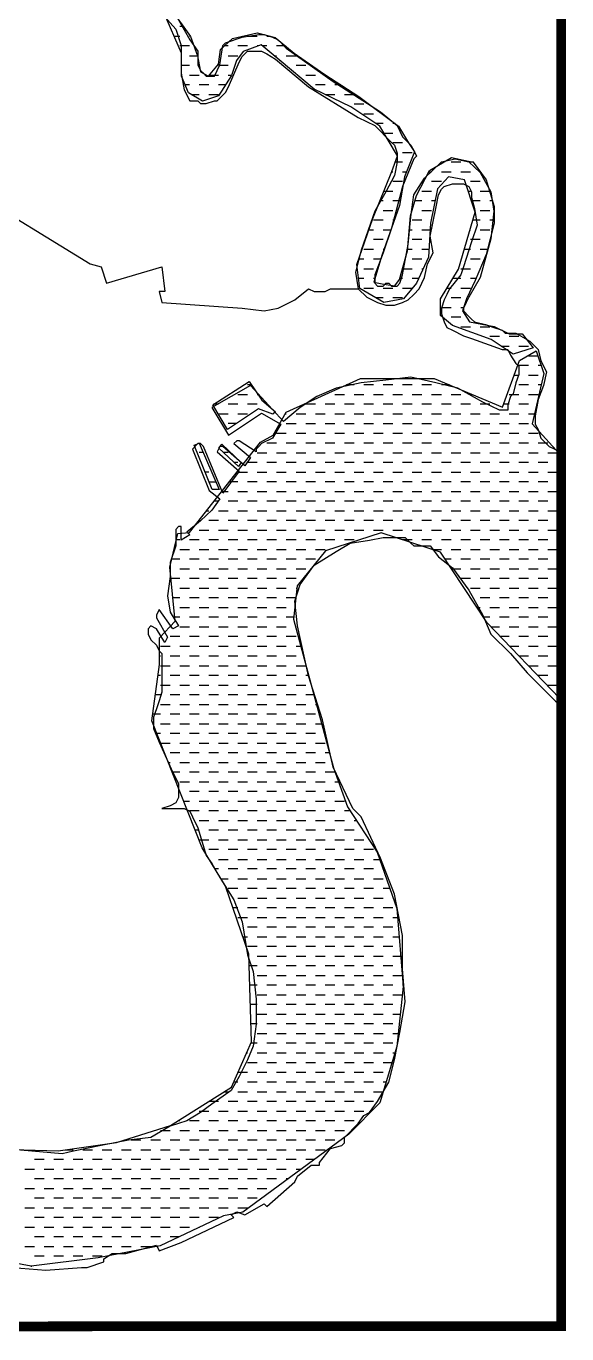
# Model space of a CAD drawing. Extents: x 10 to 391, y 12 to 253.
# Drawn here: x 335.1 to 391, y 12 to 147 of the extents above; entities that cross this region are included whole.
import ezdxf

# ---------------------------------------------------------------- set-up
doc = ezdxf.new("R2010")
doc.units = 0
doc.header["$LTSCALE"] = 0.5
for name, color, linetype in [('LAYER01', 7, 'CONTINUOUS'), ('LAYER07', 7, 'CONTINUOUS'), ('LAYER08', 7, 'CONTINUOUS'), ('LAYER09', 7, 'CONTINUOUS')]:
    doc.layers.add(name, color=color, linetype=linetype)

# ---------------------------------------------------------------- blocks, each defined once
blk = doc.blocks.new('BASEPARS-G1')
at = {"layer": 'LAYER09', "color": 7, "linetype": 'CONTINUOUS'}
for p, q in [((387, 112.993692), (387.966826, 112.993692)), ((385.50261, 110.99463), (386, 110.99463)), ((387, 111.997796), (386, 111.997796)), ((387, 110.99463), (388, 110.99463)), ((388.301203, 111.997796), (388, 111.997796)), ((369, 109.998733), (368.202215, 109.998733)), ((371, 109.998733), (370, 109.998733)), ((373, 109.998733), (372, 109.998733)), ((375, 109.998733), (374, 109.998733)), ((377, 109.998733), (376, 109.998733)), ((378.8296, 109.998733), (378, 109.998733)), ((387, 109.998733), (386, 109.998733)), ((388.32301, 109.998733), (388, 109.998733)), ((365.999685, 108.995567), (366, 108.995567)), ((367, 108.995567), (368, 108.995567)), ((369, 108.995567), (370, 108.995567)), ((371, 108.995567), (372, 108.995567)), ((373, 108.995567), (374, 108.995567)), ((375, 108.995567), (376, 108.995567)), ((377, 108.995567), (378, 108.995567)), ((379, 108.995567), (380, 108.995567)), ((381, 108.995567), (381.221125, 108.995567)), ((385, 108.995567), (386, 108.995567)), ((387, 108.995567), (388, 108.995567)), ((361.892659, 106.996505), (362, 106.996505)), ((363, 106.996505), (364, 106.996505)), ((365, 107.999671), (364, 107.999671)), ((365, 106.996505), (366, 106.996505)), ((367, 107.999671), (366, 107.999671)), ((367, 106.996505), (368, 106.996505)), ((369, 107.999671), (368, 107.999671)), ((369, 106.996505), (370, 106.996505)), ((371, 107.999671), (370, 107.999671)), ((371, 106.996505), (372, 106.996505)), ((373, 107.999671), (372, 107.999671)), ((373, 106.996505), (374, 106.996505)), ((375, 107.999671), (374, 107.999671)), ((375, 106.996505), (376, 106.996505)), ((377, 107.999671), (376, 107.999671)), ((377, 106.996505), (378, 106.996505)), ((379, 107.999671), (378, 107.999671)), ((379, 106.996505), (380, 106.996505)), ((381, 107.999671), (380, 107.999671)), ((381, 106.996505), (382, 106.996505)), ((383, 107.999671), (382, 107.999671)), ((383, 106.996505), (384, 106.996505)), ((385, 107.999671), (384.434056, 107.999671)), ((385, 106.996505), (386, 106.996505)), ((387, 107.999671), (386, 107.999671)), ((387, 106.996505), (387.625179, 106.996505)), ((363, 105.993339), (362, 105.993339)), ((365, 105.993339), (364, 105.993339)), ((367, 105.993339), (366, 105.993339)), ((369, 105.993339), (368, 105.993339)), ((371, 105.993339), (370, 105.993339)), ((373, 105.993339), (372, 105.993339)), ((375, 105.993339), (374, 105.993339)), ((377, 105.993339), (376, 105.993339)), ((379, 105.993339), (378, 105.993339)), ((381, 105.993339), (380, 105.993339)), ((383, 105.993339), (382, 105.993339)), ((385, 105.993339), (384, 105.993339)), ((387, 105.993339), (386, 105.993339)), ((361, 104.997442), (362, 104.997442)), ((363, 104.997442), (364, 104.997442)), ((365, 104.997442), (366, 104.997442)), ((367, 104.997442), (368, 104.997442)), ((369, 104.997442), (370, 104.997442)), ((371, 104.997442), (372, 104.997442)), ((373, 104.997442), (374, 104.997442)), ((375, 104.997442), (376, 104.997442)), ((377, 104.997442), (378, 104.997442)), ((379, 104.997442), (380, 104.997442)), ((381, 104.997442), (382, 104.997442)), ((383, 104.997442), (384, 104.997442)), ((385, 104.997442), (386, 104.997442)), ((387, 104.997442), (388, 104.997442)), ((359, 102.99838), (360, 102.99838)), ((361, 103.994276), (360, 103.994276)), ((361, 102.99838), (362, 102.99838)), ((363, 103.994276), (362, 103.994276)), ((363, 102.99838), (364, 102.99838)), ((365, 103.994276), (364, 103.994276)), ((365, 102.99838), (366, 102.99838)), ((367, 103.994276), (366, 103.994276)), ((367, 102.99838), (368, 102.99838)), ((369, 103.994276), (368, 103.994276)), ((369, 102.99838), (370, 102.99838)), ((371, 103.994276), (370, 103.994276)), ((371, 102.99838), (372, 102.99838)), ((373, 103.994276), (372, 103.994276)), ((373, 102.99838), (374, 102.99838)), ((375, 103.994276), (374, 103.994276)), ((375, 102.99838), (376, 102.99838)), ((377, 103.994276), (376, 103.994276)), ((377, 102.99838), (378, 102.99838)), ((379, 103.994276), (378, 103.994276)), ((379, 102.99838), (380, 102.99838)), ((381, 103.994276), (380, 103.994276)), ((381, 102.99838), (382, 102.99838)), ((383, 103.994276), (382, 103.994276)), ((383, 102.99838), (384, 102.99838)), ((385, 103.994276), (384, 103.994276)), ((385, 102.99838), (386, 102.99838)), ((387, 103.994276), (386, 103.994276)), ((387, 102.99838), (388, 102.99838)), ((389, 103.994276), (388, 103.994276)), ((389, 102.99838), (390, 102.99838)), ((359, 101.995214), (358, 101.995214)), ((361, 101.995214), (360, 101.995214)), ((363, 101.995214), (362, 101.995214)), ((365, 101.995214), (364, 101.995214)), ((367, 101.995214), (366, 101.995214)), ((369, 101.995214), (368, 101.995214)), ((371, 101.995214), (370, 101.995214)), ((373, 101.995214), (372, 101.995214)), ((375, 101.995214), (374, 101.995214)), ((377, 101.995214), (376, 101.995214)), ((379, 101.995214), (378, 101.995214)), ((381, 101.995214), (380, 101.995214)), ((383, 101.995214), (382, 101.995214)), ((385, 101.995214), (384, 101.995214)), ((387, 101.995214), (386, 101.995214)), ((389, 101.995214), (388, 101.995214)), ((390.191162, 101.995214), (390, 101.995214)), ((357, 99.996151), (356.113745, 99.996151)), ((357, 100.999317), (358, 100.999317)), ((359, 99.996151), (358, 99.996151)), ((359, 100.999317), (360, 100.999317)), ((361, 99.996151), (360, 99.996151)), ((361, 100.999317), (362, 100.999317)), ((363, 99.996151), (362, 99.996151)), ((363, 100.999317), (364, 100.999317)), ((365, 99.996151), (364, 99.996151)), ((365, 100.999317), (366, 100.999317)), ((367, 99.996151), (366, 99.996151)), ((367, 100.999317), (368, 100.999317)), ((369, 99.996151), (368, 99.996151)), ((369, 100.999317), (370, 100.999317)), ((371, 99.996151), (370, 99.996151)), ((371, 100.999317), (372, 100.999317)), ((373, 99.996151), (372, 99.996151)), ((373, 100.999317), (374, 100.999317)), ((375, 99.996151), (374, 99.996151)), ((375, 100.999317), (376, 100.999317)), ((377, 99.996151), (376, 99.996151)), ((377, 100.999317), (378, 100.999317)), ((379, 99.996151), (378, 99.996151)), ((379, 100.999317), (380, 100.999317)), ((381, 99.996151), (380, 99.996151)), ((381, 100.999317), (382, 100.999317)), ((383, 99.996151), (382, 99.996151)), ((383, 100.999317), (384, 100.999317)), ((385, 99.996151), (384, 99.996151)), ((385, 100.999317), (386, 100.999317)), ((387, 99.996151), (386, 99.996151)), ((387, 100.999317), (388, 100.999317)), ((389, 99.996151), (388, 99.996151)), ((389, 100.999317), (390, 100.999317)), ((390.191162, 99.996151), (390, 99.996151)), ((355.328685, 99.000255), (356, 99.000255)), ((357, 99.000255), (358, 99.000255)), ((359, 99.000255), (360, 99.000255)), ((361, 99.000255), (362, 99.000255)), ((363, 99.000255), (364, 99.000255)), ((365, 99.000255), (366, 99.000255)), ((367, 99.000255), (368, 99.000255)), ((369, 99.000255), (370, 99.000255)), ((371, 99.000255), (372, 99.000255)), ((373, 99.000255), (374, 99.000255)), ((375, 99.000255), (376, 99.000255)), ((377, 99.000255), (378, 99.000255)), ((379, 99.000255), (380, 99.000255)), ((381, 99.000255), (382, 99.000255)), ((383, 99.000255), (384, 99.000255)), ((385, 99.000255), (386, 99.000255)), ((387, 99.000255), (388, 99.000255)), ((389, 99.000255), (390, 99.000255)), ((355, 97.997089), (354.536356, 97.997089)), ((357, 97.997089), (356, 97.997089)), ((359, 97.997089), (358, 97.997089)), ((361, 97.997089), (360, 97.997089)), ((363, 97.997089), (362, 97.997089)), ((365, 97.997089), (364, 97.997089)), ((367, 97.997089), (366, 97.997089)), ((369, 97.997089), (368, 97.997089)), ((371, 97.997089), (370, 97.997089)), ((373, 97.997089), (372, 97.997089)), ((375, 97.997089), (374, 97.997089)), ((377, 97.997089), (376, 97.997089)), ((379, 97.997089), (378, 97.997089)), ((381, 97.997089), (380, 97.997089)), ((383, 97.997089), (382, 97.997089)), ((385, 97.997089), (384, 97.997089)), ((387, 97.997089), (386, 97.997089)), ((389, 97.997089), (388, 97.997089)), ((390.191162, 97.997089), (390, 97.997089)), ((353, 95.998026), (352.958968, 95.998026)), ((353.744027, 96.993923), (354, 96.993923)), ((355, 95.998026), (354, 95.998026)), ((355, 96.993923), (356, 96.993923)), ((357, 95.998026), (356, 95.998026)), ((357, 96.993923), (358, 96.993923)), ((359, 95.998026), (358, 95.998026)), ((359, 96.993923), (360, 96.993923)), ((361, 95.998026), (360, 95.998026)), ((361, 96.993923), (362, 96.993923)), ((363, 95.998026), (362, 95.998026)), ((363, 96.993923), (364, 96.993923)), ((365, 95.998026), (364, 95.998026)), ((365, 96.993923), (366, 96.993923)), ((367, 95.998026), (366, 95.998026)), ((367, 96.993923), (368, 96.993923)), ((369, 95.998026), (368, 95.998026)), ((369, 96.993923), (370, 96.993923)), ((371, 95.998026), (370, 95.998026)), ((371, 96.993923), (372, 96.993923)), ((373, 95.998026), (372, 95.998026)), ((373, 96.993923), (374, 96.993923)), ((375, 95.998026), (374, 95.998026)), ((375, 96.993923), (376, 96.993923)), ((377, 95.998026), (376, 95.998026)), ((377, 96.993923), (378, 96.993923)), ((379, 95.998026), (378, 95.998026)), ((379, 96.993923), (380, 96.993923)), ((381, 95.998026), (380, 95.998026)), ((381, 96.993923), (382, 96.993923)), ((383, 95.998026), (382, 95.998026)), ((383, 96.993923), (384, 96.993923)), ((385, 95.998026), (384, 95.998026)), ((385, 96.993923), (386, 96.993923)), ((387, 95.998026), (386, 95.998026)), ((387, 96.993923), (388, 96.993923)), ((389, 95.998026), (388, 95.998026)), ((389, 96.993923), (390, 96.993923)), ((390.191162, 95.998026), (390, 95.998026)), ((353, 94.99486), (354, 94.99486)), ((355, 94.99486), (356, 94.99486)), ((357, 94.99486), (358, 94.99486)), ((359, 94.99486), (360, 94.99486)), ((361, 94.99486), (362, 94.99486)), ((363, 94.99486), (364, 94.99486)), ((365, 94.99486), (366, 94.99486)), ((367, 94.99486), (368, 94.99486)), ((369, 94.99486), (370, 94.99486)), ((371, 94.99486), (372, 94.99486)), ((373, 94.99486), (374, 94.99486)), ((375, 94.99486), (376, 94.99486)), ((377, 94.99486), (378, 94.99486)), ((379, 94.99486), (380, 94.99486)), ((381, 94.99486), (382, 94.99486)), ((383, 94.99486), (384, 94.99486)), ((385, 94.99486), (386, 94.99486)), ((387, 94.99486), (388, 94.99486)), ((389, 94.99486), (390, 94.99486)), ((351, 93.998964), (350.640133, 93.998964)), ((353, 93.998964), (352, 93.998964)), ((355, 93.998964), (354, 93.998964)), ((357, 93.998964), (356, 93.998964)), ((359, 93.998964), (358, 93.998964)), ((361, 93.998964), (360, 93.998964)), ((363, 93.998964), (362, 93.998964)), ((365, 93.998964), (364, 93.998964)), ((367, 93.998964), (366, 93.998964)), ((369, 93.998964), (368, 93.998964)), ((375, 93.998964), (374, 93.998964)), ((377, 93.998964), (376, 93.998964)), ((379, 93.998964), (378, 93.998964)), ((381, 93.998964), (380, 93.998964)), ((383, 93.998964), (382, 93.998964)), ((385, 93.998964), (384, 93.998964)), ((387, 93.998964), (386, 93.998964)), ((389, 93.998964), (388, 93.998964)), ((390.191162, 93.998964), (390, 93.998964)), ((351, 91.999901), (350.182181, 91.999901)), ((351, 92.995798), (352, 92.995798)), ((353, 91.999901), (352, 91.999901)), ((353, 92.995798), (354, 92.995798)), ((355, 91.999901), (354, 91.999901)), ((355, 92.995798), (356, 92.995798)), ((357, 91.999901), (356, 91.999901)), ((357, 92.995798), (358, 92.995798)), ((359, 91.999901), (358, 91.999901)), ((359, 92.995798), (360, 92.995798)), ((361, 91.999901), (360, 91.999901)), ((361, 92.995798), (362, 92.995798)), ((363, 91.999901), (362, 91.999901)), ((363, 92.995798), (364, 92.995798)), ((365, 91.999901), (364, 91.999901)), ((365, 92.995798), (366, 92.995798)), ((377.092292, 92.995798), (378, 92.995798)), ((379, 91.999901), (378.400725, 91.999901)), ((379, 92.995798), (380, 92.995798)), ((381, 91.999901), (380, 91.999901)), ((381, 92.995798), (382, 92.995798)), ((383, 91.999901), (382, 91.999901)), ((383, 92.995798), (384, 92.995798)), ((385, 91.999901), (384, 91.999901)), ((385, 92.995798), (386, 92.995798)), ((387, 91.999901), (386, 91.999901)), ((387, 92.995798), (388, 92.995798)), ((389, 91.999901), (388, 91.999901)), ((389, 92.995798), (390, 92.995798)), ((390.191162, 91.999901), (390, 91.999901)), ((351, 90.996735), (352, 90.996735)), ((353, 90.996735), (354, 90.996735)), ((355, 90.996735), (356, 90.996735)), ((357, 90.996735), (358, 90.996735)), ((359, 90.996735), (360, 90.996735)), ((361, 90.996735), (362, 90.996735)), ((363, 90.996735), (364, 90.996735)), ((379.062211, 90.996735), (380, 90.996735)), ((381, 90.996735), (382, 90.996735)), ((383, 90.996735), (384, 90.996735)), ((385, 90.996735), (386, 90.996735)), ((387, 90.996735), (388, 90.996735)), ((389, 90.996735), (390, 90.996735)), ((351, 89.99357), (350.102222, 89.99357)), ((353, 89.99357), (352, 89.99357)), ((355, 89.99357), (354, 89.99357)), ((357, 89.99357), (356, 89.99357)), ((359, 89.99357), (358, 89.99357)), ((361, 89.99357), (360, 89.99357)), ((363, 89.99357), (362, 89.99357)), ((381, 89.99357), (380, 89.99357)), ((383, 89.99357), (382, 89.99357)), ((385, 89.99357), (384, 89.99357)), ((387, 89.99357), (386, 89.99357)), ((389, 89.99357), (388, 89.99357)), ((390.191162, 89.99357), (390, 89.99357)), ((351, 87.994507), (350.291218, 87.994507)), ((351, 88.997673), (352, 88.997673)), ((353, 87.994507), (352, 87.994507)), ((353, 88.997673), (354, 88.997673)), ((355, 87.994507), (354, 87.994507)), ((355, 88.997673), (356, 88.997673)), ((357, 87.994507), (356, 87.994507)), ((357, 88.997673), (358, 88.997673)), ((359, 87.994507), (358, 87.994507)), ((359, 88.997673), (360, 88.997673)), ((361, 87.994507), (360, 87.994507)), ((361, 88.997673), (362, 88.997673)), ((362.975751, 87.994507), (362, 87.994507)), ((363, 88.997673), (363.092056, 88.997673)), ((381, 88.997673), (382, 88.997673)), ((383, 87.994507), (382, 87.994507)), ((383, 88.997673), (384, 88.997673)), ((385, 87.994507), (384, 87.994507)), ((385, 88.997673), (386, 88.997673)), ((387, 87.994507), (386, 87.994507)), ((387, 88.997673), (388, 88.997673)), ((389, 87.994507), (388, 87.994507)), ((389, 88.997673), (390, 88.997673)), ((390.191162, 87.994507), (390, 87.994507)), ((351, 86.99861), (352, 86.99861)), ((353, 86.99861), (354, 86.99861)), ((355, 86.99861), (356, 86.99861)), ((357, 86.99861), (358, 86.99861)), ((359, 86.99861), (360, 86.99861)), ((361, 86.99861), (362, 86.99861)), ((381.686346, 86.99861), (382, 86.99861)), ((383, 86.99861), (384, 86.99861)), ((385, 86.99861), (386, 86.99861)), ((387, 86.99861), (388, 86.99861)), ((389, 86.99861), (390, 86.99861)), ((351, 85.995445), (350.480213, 85.995445)), ((353, 85.995445), (352, 85.995445)), ((355, 85.995445), (354, 85.995445)), ((357, 85.995445), (356, 85.995445)), ((359, 85.995445), (358, 85.995445)), ((361, 85.995445), (360, 85.995445)), ((362.75041, 85.995445), (362, 85.995445)), ((383, 85.995445), (382.347832, 85.995445)), ((385, 85.995445), (384, 85.995445)), ((387, 85.995445), (386, 85.995445)), ((389, 85.995445), (388, 85.995445)), ((390.191162, 85.995445), (390, 85.995445)), ((349.95684, 84.999548), (350, 84.999548)), ((351, 83.996382), (350, 83.996382)), ((351, 84.999548), (352, 84.999548)), ((353, 83.996382), (352, 83.996382)), ((353, 84.999548), (354, 84.999548)), ((355, 83.996382), (354, 83.996382)), ((355, 84.999548), (356, 84.999548)), ((357, 83.996382), (356, 83.996382)), ((357, 84.999548), (358, 84.999548)), ((359, 83.996382), (358, 83.996382)), ((359, 84.999548), (360, 84.999548)), ((361, 83.996382), (360, 83.996382)), ((361, 84.999548), (362, 84.999548)), ((363, 83.996382), (362, 83.996382)), ((383.125623, 84.999548), (384, 84.999548)), ((385, 83.996382), (384.08514, 83.996382)), ((385, 84.999548), (386, 84.999548)), ((387, 83.996382), (386, 83.996382)), ((387, 84.999548), (388, 84.999548)), ((389, 83.996382), (388, 83.996382)), ((389, 84.999548), (390, 84.999548)), ((390.191162, 83.996382), (390, 83.996382)), ((349, 83.000486), (350, 83.000486)), ((351, 83.000486), (352, 83.000486)), ((353, 83.000486), (354, 83.000486)), ((355, 83.000486), (356, 83.000486)), ((357, 83.000486), (358, 83.000486)), ((359, 83.000486), (360, 83.000486)), ((361, 83.000486), (362, 83.000486)), ((363, 83.000486), (363.477317, 83.000486)), ((385.044658, 83.000486), (386, 83.000486)), ((387, 83.000486), (388, 83.000486)), ((389, 83.000486), (390, 83.000486)), ((349, 81.99732), (348.924632, 81.99732)), ((351, 81.99732), (350, 81.99732)), ((353, 81.99732), (352, 81.99732)), ((355, 81.99732), (354, 81.99732)), ((357, 81.99732), (356, 81.99732)), ((359, 81.99732), (358, 81.99732)), ((361, 81.99732), (360, 81.99732)), ((363, 81.99732), (362, 81.99732)), ((387, 81.99732), (386.004176, 81.99732)), ((389, 81.99732), (388, 81.99732)), ((390.191162, 81.99732), (390, 81.99732)), ((349, 79.998257), (348.764712, 79.998257)), ((349, 80.994154), (350, 80.994154)), ((351, 79.998257), (350, 79.998257)), ((351, 80.994154), (352, 80.994154)), ((353, 79.998257), (352, 79.998257)), ((353, 80.994154), (354, 80.994154)), ((355, 79.998257), (354, 79.998257)), ((355, 80.994154), (356, 80.994154)), ((357, 79.998257), (356, 79.998257)), ((357, 80.994154), (358, 80.994154)), ((359, 79.998257), (358, 79.998257)), ((359, 80.994154), (360, 80.994154)), ((361, 79.998257), (360, 79.998257)), ((361, 80.994154), (362, 80.994154)), ((363, 79.998257), (362, 79.998257)), ((363, 80.994154), (364, 80.994154)), ((364.284184, 79.998257), (364, 79.998257)), ((387, 80.994154), (388, 80.994154)), ((389, 79.998257), (388, 79.998257)), ((389, 80.994154), (390, 80.994154)), ((390.191162, 79.998257), (390, 79.998257)), ((349, 78.995091), (350, 78.995091)), ((351, 78.995091), (352, 78.995091)), ((353, 78.995091), (354, 78.995091)), ((355, 78.995091), (356, 78.995091)), ((357, 78.995091), (358, 78.995091)), ((359, 78.995091), (360, 78.995091)), ((361, 78.995091), (362, 78.995091)), ((363, 78.995091), (364, 78.995091)), ((389, 78.995091), (390, 78.995091)), ((349, 77.999195), (348.488487, 77.999195)), ((349, 76.996029), (350, 76.996029)), ((351, 77.999195), (350, 77.999195)), ((351, 76.996029), (352, 76.996029)), ((353, 77.999195), (352, 77.999195)), ((353, 76.996029), (354, 76.996029)), ((355, 77.999195), (354, 77.999195)), ((355, 76.996029), (356, 76.996029)), ((357, 77.999195), (356, 77.999195)), ((357, 76.996029), (358, 76.996029)), ((359, 77.999195), (358, 77.999195)), ((359, 76.996029), (360, 76.996029)), ((361, 77.999195), (360, 77.999195)), ((361, 76.996029), (362, 76.996029)), ((363, 77.999195), (362, 77.999195)), ((363, 76.996029), (364, 76.996029)), ((364.822096, 77.999195), (364, 77.999195)), ((365, 76.996029), (365.091051, 76.996029)), ((390.191162, 77.999195), (390, 77.999195)), ((349, 76.000132), (348.219532, 76.000132)), ((351, 76.000132), (350, 76.000132)), ((353, 76.000132), (352, 76.000132)), ((355, 76.000132), (354, 76.000132)), ((357, 76.000132), (356, 76.000132)), ((359, 76.000132), (358, 76.000132)), ((361, 76.000132), (360, 76.000132)), ((363, 76.000132), (362, 76.000132)), ((365, 76.000132), (364, 76.000132)), ((349, 74.996966), (350, 74.996966)), ((351, 74.996966), (352, 74.996966)), ((353, 74.996966), (354, 74.996966)), ((355, 74.996966), (356, 74.996966)), ((357, 74.996966), (358, 74.996966)), ((359, 74.996966), (360, 74.996966)), ((361, 74.996966), (362, 74.996966)), ((363, 74.996966), (364, 74.996966)), ((365, 74.996966), (365.628963, 74.996966)), ((349, 73.9938), (348.641138, 73.9938)), ((349.040937, 72.997904), (350, 72.997904)), ((351, 73.9938), (350, 73.9938)), ((351, 72.997904), (352, 72.997904)), ((353, 73.9938), (352, 73.9938)), ((353, 72.997904), (354, 72.997904)), ((355, 73.9938), (354, 73.9938)), ((355, 72.997904), (356, 72.997904)), ((357, 73.9938), (356, 73.9938)), ((357, 72.997904), (358, 72.997904)), ((359, 73.9938), (358, 73.9938)), ((359, 72.997904), (360, 72.997904)), ((361, 73.9938), (360, 73.9938)), ((361, 72.997904), (362, 72.997904)), ((363, 73.9938), (362, 73.9938)), ((363, 72.997904), (364, 72.997904)), ((365, 73.9938), (364, 73.9938)), ((365, 72.997904), (366, 72.997904)), ((351, 71.994738), (350, 71.994738)), ((353, 71.994738), (352, 71.994738)), ((355, 71.994738), (354, 71.994738)), ((357, 71.994738), (356, 71.994738)), ((359, 71.994738), (358, 71.994738)), ((361, 71.994738), (360, 71.994738)), ((363, 71.994738), (362, 71.994738)), ((365, 71.994738), (364, 71.994738)), ((366.43583, 71.994738), (366, 71.994738)), ((349.833266, 70.998841), (350, 70.998841)), ((351, 70.998841), (352, 70.998841)), ((353, 70.998841), (354, 70.998841)), ((355, 70.998841), (356, 70.998841)), ((357, 70.998841), (358, 70.998841)), ((359, 70.998841), (360, 70.998841)), ((361, 70.998841), (362, 70.998841)), ((363, 70.998841), (364, 70.998841)), ((365, 70.998841), (366, 70.998841)), ((351, 69.995675), (350.225796, 69.995675)), ((351, 68.999779), (352, 68.999779)), ((353, 69.995675), (352, 69.995675)), ((353, 68.999779), (354, 68.999779)), ((355, 69.995675), (354, 69.995675)), ((355, 68.999779), (356, 68.999779)), ((357, 69.995675), (356, 69.995675)), ((357, 68.999779), (358, 68.999779)), ((359, 69.995675), (358, 69.995675)), ((359, 68.999779), (360, 68.999779)), ((361, 69.995675), (360, 69.995675)), ((361, 68.999779), (362, 68.999779)), ((363, 69.995675), (362, 69.995675)), ((363, 68.999779), (364, 68.999779)), ((365, 69.995675), (364, 69.995675)), ((365, 68.999779), (366, 68.999779)), ((367, 69.995675), (366, 69.995675)), ((367, 68.999779), (367.388078, 68.999779)), ((353, 67.996613), (352, 67.996613)), ((355, 67.996613), (354, 67.996613)), ((357, 67.996613), (356, 67.996613)), ((359, 67.996613), (358, 67.996613)), ((361, 67.996613), (360, 67.996613)), ((363, 67.996613), (362, 67.996613)), ((365, 67.996613), (364, 67.996613)), ((367, 67.996613), (366, 67.996613)), ((351.417924, 66.993447), (352, 66.993447)), ((353, 66.993447), (354, 66.993447)), ((355, 66.993447), (356, 66.993447)), ((357, 66.993447), (358, 66.993447)), ((359, 66.993447), (360, 66.993447)), ((361, 66.993447), (362, 66.993447)), ((363, 66.993447), (364, 66.993447)), ((365, 66.993447), (366, 66.993447)), ((367, 66.993447), (368, 66.993447)), ((353, 65.99755), (352, 65.99755)), ((353, 64.994384), (354, 64.994384)), ((355, 65.99755), (354, 65.99755)), ((355, 64.994384), (356, 64.994384)), ((357, 65.99755), (356, 65.99755)), ((357, 64.994384), (358, 64.994384)), ((359, 65.99755), (358, 65.99755)), ((359, 64.994384), (360, 64.994384)), ((361, 65.99755), (360, 65.99755)), ((361, 64.994384), (362, 64.994384)), ((363, 65.99755), (362, 65.99755)), ((363, 64.994384), (364, 64.994384)), ((365, 65.99755), (364, 65.99755)), ((365, 64.994384), (366, 64.994384)), ((367, 65.99755), (366, 65.99755)), ((367, 64.994384), (368, 64.994384)), ((368.609283, 65.99755), (368, 65.99755)), ((369, 64.994384), (369.263499, 64.994384)), ((353, 63.998488), (352.602783, 63.998488)), ((355, 63.998488), (354, 63.998488)), ((357, 63.998488), (356, 63.998488)), ((359, 63.998488), (358, 63.998488)), ((361, 63.998488), (360, 63.998488)), ((363, 63.998488), (362, 63.998488)), ((365, 63.998488), (364, 63.998488)), ((367, 63.998488), (366, 63.998488)), ((369, 63.998488), (368, 63.998488)), ((353.002582, 62.995322), (354, 62.995322)), ((355, 62.995322), (356, 62.995322)), ((357, 62.995322), (358, 62.995322)), ((359, 62.995322), (360, 62.995322)), ((361, 62.995322), (362, 62.995322)), ((363, 62.995322), (364, 62.995322)), ((365, 62.995322), (366, 62.995322)), ((367, 62.995322), (368, 62.995322)), ((369, 62.995322), (370, 62.995322)), ((355, 61.999425), (354, 61.999425)), ((355, 60.996259), (356, 60.996259)), ((357, 61.999425), (356, 61.999425)), ((357, 60.996259), (358, 60.996259)), ((359, 61.999425), (358, 61.999425)), ((359, 60.996259), (360, 60.996259)), ((361, 61.999425), (360, 61.999425)), ((361, 60.996259), (362, 60.996259)), ((363, 61.999425), (362, 61.999425)), ((363, 60.996259), (364, 60.996259)), ((365, 61.999425), (364, 61.999425)), ((365, 60.996259), (366, 60.996259)), ((367, 61.999425), (366, 61.999425)), ((367, 60.996259), (368, 60.996259)), ((369, 61.999425), (368, 61.999425)), ((369, 60.996259), (370, 60.996259)), ((371, 61.999425), (370, 61.999425)), ((371, 60.996259), (371.640486, 60.996259)), ((355, 60.000363), (354.652662, 60.000363)), ((357, 60.000363), (356, 60.000363)), ((359, 60.000363), (358, 60.000363)), ((361, 60.000363), (360, 60.000363)), ((363, 60.000363), (362, 60.000363)), ((365, 60.000363), (364, 60.000363)), ((367, 60.000363), (366, 60.000363)), ((369, 60.000363), (368, 60.000363)), ((371, 60.000363), (370, 60.000363)), ((355.263264, 58.997197), (356, 58.997197)), ((357, 58.997197), (358, 58.997197)), ((359, 58.997197), (360, 58.997197)), ((361, 58.997197), (362, 58.997197)), ((363, 58.997197), (364, 58.997197)), ((365, 58.997197), (366, 58.997197)), ((367, 58.997197), (368, 58.997197)), ((369, 58.997197), (370, 58.997197)), ((371, 58.997197), (372, 58.997197)), ((357, 57.994031), (356, 57.994031)), ((357, 56.998134), (358, 56.998134)), ((359, 57.994031), (358, 57.994031)), ((359, 56.998134), (360, 56.998134)), ((361, 57.994031), (360, 57.994031)), ((361, 56.998134), (362, 56.998134)), ((363, 57.994031), (362, 57.994031)), ((363, 56.998134), (364, 56.998134)), ((365, 57.994031), (364, 57.994031)), ((365, 56.998134), (366, 56.998134)), ((367, 57.994031), (366, 57.994031)), ((367, 56.998134), (368, 56.998134)), ((369, 57.994031), (368, 57.994031)), ((369, 56.998134), (370, 56.998134)), ((371, 57.994031), (370, 57.994031)), ((371, 56.998134), (372, 56.998134)), ((372.672695, 57.994031), (372, 57.994031)), ((373, 56.998134), (373.014341, 56.998134)), ((357, 55.994969), (356.484468, 55.994969)), ((359, 55.994969), (358, 55.994969)), ((361, 55.994969), (360, 55.994969)), ((363, 55.994969), (362, 55.994969)), ((365, 55.994969), (364, 55.994969)), ((367, 55.994969), (366, 55.994969)), ((369, 55.994969), (368, 55.994969)), ((371, 55.994969), (370, 55.994969)), ((373, 55.994969), (372, 55.994969)), ((357, 54.999072), (358, 54.999072)), ((359, 54.999072), (360, 54.999072)), ((361, 54.999072), (362, 54.999072)), ((363, 54.999072), (364, 54.999072)), ((365, 54.999072), (366, 54.999072)), ((367, 54.999072), (368, 54.999072)), ((369, 54.999072), (370, 54.999072)), ((371, 54.999072), (372, 54.999072)), ((373, 54.999072), (373.465024, 54.999072)), ((357.502138, 53.000009), (358, 53.000009)), ((359, 53.995906), (358, 53.995906)), ((359, 53.000009), (360, 53.000009)), ((361, 53.995906), (360, 53.995906)), ((361, 53.000009), (362, 53.000009)), ((363, 53.995906), (362, 53.995906)), ((363, 53.000009), (364, 53.000009)), ((365, 53.995906), (364, 53.995906)), ((365, 53.000009), (366, 53.000009)), ((367, 53.995906), (366, 53.995906)), ((367, 53.000009), (368, 53.000009)), ((369, 53.995906), (368, 53.995906)), ((369, 53.000009), (370, 53.000009)), ((371, 53.995906), (370, 53.995906)), ((371, 53.000009), (372, 53.000009)), ((373, 53.995906), (372, 53.995906)), ((373, 53.000009), (373.632213, 53.000009)), ((359, 51.996844), (358, 51.996844)), ((361, 51.996844), (360, 51.996844)), ((363, 51.996844), (362, 51.996844)), ((365, 51.996844), (364, 51.996844)), ((367, 51.996844), (366, 51.996844)), ((369, 51.996844), (368, 51.996844)), ((371, 51.996844), (370, 51.996844)), ((373, 51.996844), (372, 51.996844)), ((359, 49.997781), (358.156355, 49.997781)), ((359, 50.993678), (360, 50.993678)), ((361, 49.997781), (360, 49.997781)), ((361, 50.993678), (362, 50.993678)), ((363, 49.997781), (362, 49.997781)), ((363, 50.993678), (364, 50.993678)), ((365, 49.997781), (364, 49.997781)), ((365, 50.993678), (366, 50.993678)), ((367, 49.997781), (366, 49.997781)), ((367, 50.993678), (368, 50.993678)), ((369, 49.997781), (368, 49.997781)), ((369, 50.993678), (370, 50.993678)), ((371, 49.997781), (370, 49.997781)), ((371, 50.993678), (372, 50.993678)), ((373, 49.997781), (372, 49.997781)), ((373, 50.993678), (373.799401, 50.993678)), ((359, 48.994615), (360, 48.994615)), ((361, 48.994615), (362, 48.994615)), ((363, 48.994615), (364, 48.994615)), ((365, 48.994615), (366, 48.994615)), ((367, 48.994615), (368, 48.994615)), ((369, 48.994615), (370, 48.994615)), ((371, 48.994615), (372, 48.994615)), ((373, 48.994615), (373.96659, 48.994615)), ((359, 47.998719), (358.214508, 47.998719)), ((361, 47.998719), (360, 47.998719)), ((363, 47.998719), (362, 47.998719)), ((365, 47.998719), (364, 47.998719)), ((367, 47.998719), (366, 47.998719)), ((369, 47.998719), (368, 47.998719)), ((371, 47.998719), (370, 47.998719)), ((373, 47.998719), (372, 47.998719)), ((374.04655, 47.998719), (374, 47.998719)), ((359, 45.999656), (358.27266, 45.999656)), ((359, 46.995553), (360, 46.995553)), ((361, 45.999656), (360, 45.999656)), ((361, 46.995553), (362, 46.995553)), ((363, 45.999656), (362, 45.999656)), ((363, 46.995553), (364, 46.995553)), ((365, 45.999656), (364, 45.999656)), ((365, 46.995553), (366, 46.995553)), ((367, 45.999656), (366, 45.999656)), ((367, 46.995553), (368, 46.995553)), ((369, 45.999656), (368, 45.999656)), ((369, 46.995553), (370, 46.995553)), ((371, 45.999656), (370, 45.999656)), ((371, 46.995553), (372, 46.995553)), ((373, 45.999656), (372, 45.999656)), ((373, 46.995553), (373.959321, 46.995553)), ((359, 44.99649), (360, 44.99649)), ((361, 44.99649), (362, 44.99649)), ((363, 44.99649), (364, 44.99649)), ((365, 44.99649), (366, 44.99649)), ((367, 44.99649), (368, 44.99649)), ((369, 44.99649), (370, 44.99649)), ((371, 44.99649), (372, 44.99649)), ((373, 44.99649), (373.748518, 44.99649)), ((359, 43.993324), (358.330813, 43.993324)), ((361, 43.993324), (360, 43.993324)), ((363, 43.993324), (362, 43.993324)), ((365, 43.993324), (364, 43.993324)), ((367, 43.993324), (366, 43.993324)), ((369, 43.993324), (368, 43.993324)), ((371, 43.993324), (370, 43.993324)), ((373, 43.993324), (372, 43.993324)), ((359, 41.994262), (358.316275, 41.994262)), ((359, 42.997428), (360, 42.997428)), ((361, 41.994262), (360, 41.994262)), ((361, 42.997428), (362, 42.997428)), ((363, 41.994262), (362, 41.994262)), ((363, 42.997428), (364, 42.997428)), ((365, 41.994262), (364, 41.994262)), ((365, 42.997428), (366, 42.997428)), ((367, 41.994262), (366, 41.994262)), ((367, 42.997428), (368, 42.997428)), ((369, 41.994262), (368, 41.994262)), ((369, 42.997428), (370, 42.997428)), ((371, 41.994262), (370, 41.994262)), ((371, 42.997428), (372, 42.997428)), ((373, 41.994262), (372, 41.994262)), ((373, 42.997428), (373.530446, 42.997428)), ((357.88013, 40.998365), (358, 40.998365)), ((359, 40.998365), (360, 40.998365)), ((361, 40.998365), (362, 40.998365)), ((363, 40.998365), (364, 40.998365)), ((365, 40.998365), (366, 40.998365)), ((367, 40.998365), (368, 40.998365)), ((369, 40.998365), (370, 40.998365)), ((371, 40.998365), (372, 40.998365)), ((373, 40.998365), (373.188799, 40.998365)), ((359, 39.995199), (358, 39.995199)), ((361, 39.995199), (360, 39.995199)), ((363, 39.995199), (362, 39.995199)), ((365, 39.995199), (364, 39.995199)), ((367, 39.995199), (366, 39.995199)), ((369, 39.995199), (368, 39.995199)), ((371, 39.995199), (370, 39.995199)), ((372.890767, 39.995199), (372, 39.995199)), ((357, 37.996137), (356.557159, 37.996137)), ((357.000572, 38.999303), (358, 38.999303)), ((359, 37.996137), (358, 37.996137)), ((359, 38.999303), (360, 38.999303)), ((361, 37.996137), (360, 37.996137)), ((361, 38.999303), (362, 38.999303)), ((363, 37.996137), (362, 37.996137)), ((363, 38.999303), (364, 38.999303)), ((365, 37.996137), (364, 37.996137)), ((365, 38.999303), (366, 38.999303)), ((367, 37.996137), (366, 37.996137)), ((367, 38.999303), (368, 38.999303)), ((369, 37.996137), (368, 37.996137)), ((369, 38.999303), (370, 38.999303)), ((371, 37.996137), (370, 37.996137)), ((371, 38.999303), (372, 38.999303)), ((372.294703, 37.996137), (372, 37.996137)), ((355.60491, 37.00024), (356, 37.00024)), ((357, 37.00024), (358, 37.00024)), ((359, 37.00024), (360, 37.00024)), ((361, 37.00024), (362, 37.00024)), ((363, 37.00024), (364, 37.00024)), ((365, 37.00024), (366, 37.00024)), ((367, 37.00024), (368, 37.00024)), ((369, 37.00024), (370, 37.00024)), ((371, 37.00024), (371.996671, 37.00024)), ((355, 35.997074), (354.020252, 35.997074)), ((357, 35.997074), (356, 35.997074)), ((359, 35.997074), (358, 35.997074)), ((361, 35.997074), (360, 35.997074)), ((363, 35.997074), (362, 35.997074)), ((365, 35.997074), (364, 35.997074)), ((367, 35.997074), (366, 35.997074)), ((369, 35.997074), (368, 35.997074)), ((371, 35.997074), (370, 35.997074)), ((351, 33.998012), (350.850936, 33.998012)), ((353, 33.998012), (352, 33.998012)), ((353, 34.993908), (354, 34.993908)), ((355, 33.998012), (354, 33.998012)), ((355, 34.993908), (356, 34.993908)), ((357, 33.998012), (356, 33.998012)), ((357, 34.993908), (358, 34.993908)), ((359, 33.998012), (358, 33.998012)), ((359, 34.993908), (360, 34.993908)), ((361, 33.998012), (360, 33.998012)), ((361, 34.993908), (362, 34.993908)), ((363, 33.998012), (362, 33.998012)), ((363, 34.993908), (364, 34.993908)), ((365, 33.998012), (364, 33.998012)), ((365, 34.993908), (366, 34.993908)), ((367, 33.998012), (366, 33.998012)), ((367, 34.993908), (368, 34.993908)), ((369, 33.998012), (368, 33.998012)), ((369, 34.993908), (370, 34.993908)), ((349, 32.994846), (350, 32.994846)), ((351, 32.994846), (352, 32.994846)), ((353, 32.994846), (354, 32.994846)), ((355, 32.994846), (356, 32.994846)), ((357, 32.994846), (358, 32.994846)), ((359, 32.994846), (360, 32.994846)), ((361, 32.994846), (362, 32.994846)), ((363, 32.994846), (364, 32.994846)), ((365, 32.994846), (366, 32.994846)), ((367, 32.994846), (368, 32.994846)), ((347, 31.998949), (346, 31.998949)), ((349, 31.998949), (348, 31.998949)), ((351, 31.998949), (350, 31.998949)), ((353, 31.998949), (352, 31.998949)), ((355, 31.998949), (354, 31.998949)), ((357, 31.998949), (356, 31.998949)), ((359, 31.998949), (358, 31.998949)), ((361, 31.998949), (360, 31.998949)), ((363, 31.998949), (362, 31.998949)), ((365, 31.998949), (364, 31.998949)), ((367, 31.998949), (366, 31.998949)), ((337, 29.999887), (336, 29.999887)), ((339, 29.999887), (338, 29.999887)), ((339.162266, 30.995783), (340, 30.995783)), ((341, 29.999887), (340, 29.999887)), ((341, 30.995783), (342, 30.995783)), ((343, 29.999887), (342, 29.999887)), ((343, 30.995783), (344, 30.995783)), ((345, 29.999887), (344, 29.999887)), ((345, 30.995783), (346, 30.995783)), ((347, 29.999887), (346, 29.999887)), ((347, 30.995783), (348, 30.995783)), ((349, 29.999887), (348, 29.999887)), ((349, 30.995783), (350, 30.995783)), ((351, 29.999887), (350, 29.999887)), ((351, 30.995783), (352, 30.995783)), ((353, 29.999887), (352, 29.999887)), ((353, 30.995783), (354, 30.995783)), ((355, 29.999887), (354, 29.999887)), ((355, 30.995783), (356, 30.995783)), ((357, 29.999887), (356, 29.999887)), ((357, 30.995783), (358, 30.995783)), ((359, 29.999887), (358, 29.999887)), ((359, 30.995783), (360, 30.995783)), ((361, 29.999887), (360, 29.999887)), ((361, 30.995783), (362, 30.995783)), ((363, 29.999887), (362, 29.999887)), ((363, 30.995783), (364, 30.995783)), ((364.894786, 29.999887), (364, 29.999887)), ((365, 30.995783), (366, 30.995783)), ((335, 28.996721), (336, 28.996721)), ((337, 28.996721), (338, 28.996721)), ((339, 28.996721), (340, 28.996721)), ((341, 28.996721), (342, 28.996721)), ((343, 28.996721), (344, 28.996721)), ((345, 28.996721), (346, 28.996721)), ((347, 28.996721), (348, 28.996721)), ((349, 28.996721), (350, 28.996721)), ((351, 28.996721), (352, 28.996721)), ((353, 28.996721), (354, 28.996721)), ((355, 28.996721), (356, 28.996721)), ((357, 28.996721), (358, 28.996721)), ((359, 28.996721), (360, 28.996721)), ((361, 28.996721), (362, 28.996721)), ((363, 28.996721), (363.535469, 28.996721)), ((337, 27.993555), (336, 27.993555)), ((339, 27.993555), (338, 27.993555)), ((341, 27.993555), (340, 27.993555)), ((343, 27.993555), (342, 27.993555)), ((345, 27.993555), (344, 27.993555)), ((347, 27.993555), (346, 27.993555)), ((349, 27.993555), (348, 27.993555)), ((351, 27.993555), (350, 27.993555)), ((353, 27.993555), (352, 27.993555)), ((355, 27.993555), (354, 27.993555)), ((357, 27.993555), (356, 27.993555)), ((359, 27.993555), (358, 27.993555)), ((361, 27.993555), (360, 27.993555)), ((362.176153, 27.993555), (362, 27.993555)), ((335, 26.997658), (336, 26.997658)), ((337, 25.994493), (336, 25.994493)), ((337, 26.997658), (338, 26.997658)), ((339, 25.994493), (338, 25.994493)), ((339, 26.997658), (340, 26.997658)), ((341, 25.994493), (340, 25.994493)), ((341, 26.997658), (342, 26.997658)), ((343, 25.994493), (342, 25.994493)), ((343, 26.997658), (344, 26.997658)), ((345, 25.994493), (344, 25.994493)), ((345, 26.997658), (346, 26.997658)), ((347, 25.994493), (346, 25.994493)), ((347, 26.997658), (348, 26.997658)), ((349, 25.994493), (348, 25.994493)), ((349, 26.997658), (350, 26.997658)), ((351, 25.994493), (350, 25.994493)), ((351, 26.997658), (352, 26.997658)), ((353, 25.994493), (352, 25.994493)), ((353, 26.997658), (354, 26.997658)), ((355, 25.994493), (354, 25.994493)), ((355, 26.997658), (356, 26.997658)), ((357, 25.994493), (356, 25.994493)), ((357, 26.997658), (358, 26.997658)), ((359, 25.994493), (358, 25.994493)), ((359, 26.997658), (360, 26.997658)), ((335, 24.998596), (336, 24.998596)), ((337, 24.998596), (338, 24.998596)), ((339, 24.998596), (340, 24.998596)), ((341, 24.998596), (342, 24.998596)), ((343, 24.998596), (344, 24.998596)), ((345, 24.998596), (346, 24.998596)), ((347, 24.998596), (348, 24.998596)), ((349, 24.998596), (350, 24.998596)), ((351, 24.998596), (352, 24.998596)), ((353, 24.998596), (354, 24.998596)), ((355, 24.998596), (356, 24.998596)), ((357, 24.998596), (358, 24.998596)), ((335, 22.999533), (336, 22.999533)), ((337, 23.99543), (336, 23.99543)), ((337, 22.999533), (338, 22.999533)), ((339, 23.99543), (338, 23.99543)), ((339, 22.999533), (340, 22.999533)), ((341, 23.99543), (340, 23.99543)), ((341, 22.999533), (342, 22.999533)), ((343, 23.99543), (342, 23.99543)), ((343, 22.999533), (344, 22.999533)), ((345, 23.99543), (344, 23.99543)), ((345, 22.999533), (346, 22.999533)), ((347, 23.99543), (346, 23.99543)), ((347, 22.999533), (348, 22.999533)), ((349, 23.99543), (348, 23.99543)), ((349, 22.999533), (350, 22.999533)), ((351, 23.99543), (350, 23.99543)), ((351, 22.999533), (352, 22.999533)), ((353, 23.99543), (352, 23.99543)), ((353, 22.999533), (353.024389, 22.999533)), ((355, 23.99543), (354, 23.99543)), ((337, 21.996368), (336, 21.996368)), ((339, 21.996368), (338, 21.996368)), ((341, 21.996368), (340, 21.996368)), ((343, 21.996368), (342, 21.996368)), ((345, 21.996368), (344, 21.996368)), ((347, 21.996368), (346, 21.996368)), ((349, 21.996368), (348, 21.996368)), ((350.90182, 21.996368), (350, 21.996368)), ((335, 21.000471), (336, 21.000471)), ((337, 21.000471), (338, 21.000471)), ((339, 21.000471), (340, 21.000471)), ((341, 21.000471), (342, 21.000471)), ((343, 21.000471), (344, 21.000471)), ((345, 21.000471), (346, 21.000471)), ((347, 21.000471), (348, 21.000471)), ((335.614958, 18.994139), (335.716725, 18.994139)), ((337, 19.997305), (336, 19.997305)), ((339, 19.997305), (338, 19.997305)), ((341, 19.997305), (340, 19.997305)), ((343, 19.997305), (342, 19.997305))]:
    blk.add_line(p, q, dxfattribs=at)
blk = doc.blocks.new('BASEPARS-G3')
at = {"layer": 'LAYER09', "color": 7, "linetype": 'CONTINUOUS'}
for p, q in [((349.973636, 149.000512), (349.931438, 149.000512)), ((350, 148.000172), (350.681072, 148.000172)), ((350, 147.001073), (349.979842, 147.001073)), ((350.420438, 146.000733), (351, 146.000733)), ((351.387266, 147.001073), (351, 147.001073)), ((352, 146.000733), (352.094701, 146.000733)), ((358, 146.000733), (359, 146.000733)), ((360, 146.000733), (360.369213, 146.000733)), ((352, 145.000393), (351, 145.000393)), ((356, 145.000393), (355.588439, 145.000393)), ((358, 145.000393), (357, 145.000393)), ((359.09583, 145.000393), (359, 145.000393)), ((360, 145.000393), (359.550078, 145.000393)), ((361.905713, 145.000393), (361, 145.000393)), ((352, 144.000053), (352.823236, 144.000053)), ((356, 144.000053), (357, 144.000053)), ((360.761406, 144.000053), (361, 144.000053)), ((362, 144.000053), (363, 144.000053)), ((352, 143.000954), (351.189929, 143.000954)), ((352, 142.000613), (353, 142.000613)), ((353.018091, 143.000954), (353, 143.000954)), ((354.071797, 142.000613), (355, 142.000613)), ((356, 143.000954), (355, 143.000954)), ((356, 142.000613), (356.340555, 142.000613)), ((362, 143.000954), (361.952876, 143.000954)), ((364, 143.000954), (363, 143.000954)), ((364, 142.000613), (365, 142.000613)), ((366, 142.000613), (366.083306, 142.000613)), ((352, 141.000273), (351.554816, 141.000273)), ((354, 141.000273), (353, 141.000273)), ((355.712551, 141.000273), (355, 141.000273)), ((366, 141.000273), (365, 141.000273)), ((367.609877, 141.000273), (367, 141.000273)), ((352.169168, 139.999933), (353, 139.999933)), ((354, 139.999933), (355, 139.999933)), ((366, 139.999933), (367, 139.999933)), ((368, 139.999933), (369, 139.999933)), ((370, 139.000834), (369, 139.000834)), ((370, 138.000494), (371, 138.000494)), ((372, 137.000154), (371.226485, 137.000154)), ((373.219715, 137.000154), (373, 137.000154)), ((372.07789, 136.001055), (373, 136.001055)), ((374, 136.001055), (374.025199, 136.001055)), ((374, 135.000714), (373, 135.000714)), ((374, 134.000374), (375, 134.000374)), ((374, 133.000034), (373.23585, 133.000034)), ((380, 133.000034), (379, 133.000034)), ((381.304337, 133.000034), (381, 133.000034)), ((372.854828, 132.000935), (373, 132.000935)), ((374, 132.000935), (374.418632, 132.000935)), ((376.703524, 132.000935), (377, 132.000935)), ((378, 132.000935), (379, 132.000935)), ((380, 132.000935), (381, 132.000935)), ((382, 132.000935), (382.040318, 132.000935)), ((372.051826, 130.000255), (373, 130.000255)), ((374, 131.000595), (373, 131.000595)), ((376, 130.000255), (377, 130.000255)), ((378, 131.000595), (377, 131.000595)), ((380.779345, 130.000255), (381, 130.000255)), ((382, 131.000595), (381, 131.000595)), ((382, 130.000255), (382.991012, 130.000255)), ((372, 128.999915), (371.649705, 128.999915)), ((373.779458, 128.999915), (373, 128.999915)), ((376, 128.999915), (375.275001, 128.999915)), ((377.348904, 128.999915), (377, 128.999915)), ((382, 128.999915), (381.118169, 128.999915)), ((383.288879, 128.999915), (383, 128.999915)), ((372, 127.000475), (371, 127.000475)), ((372, 128.000815), (373, 128.000815)), ((373.150213, 127.000475), (373, 127.000475)), ((374.982098, 128.000815), (375, 128.000815)), ((376, 127.000475), (375, 127.000475)), ((376, 128.000815), (377, 128.000815)), ((382, 127.000475), (381.253451, 127.000475)), ((382, 128.000815), (383, 128.000815)), ((383.460153, 127.000475), (383, 127.000475)), ((370.512844, 126.000135), (371, 126.000135)), ((372, 126.000135), (372.79029, 126.000135)), ((374.701606, 126.000135), (375, 126.000135)), ((376, 126.000135), (376.840047, 126.000135)), ((380.958066, 126.000135), (381, 126.000135)), ((382, 126.000135), (383, 126.000135)), ((372, 125.001036), (371, 125.001036)), ((376, 125.001036), (375, 125.001036)), ((382, 125.001036), (381, 125.001036)), ((383.025763, 125.001036), (383, 125.001036)), ((370, 123.000356), (369.477754, 123.000356)), ((370, 124.000696), (371, 124.000696)), ((371.736583, 123.000356), (371, 123.000356)), ((372, 124.000696), (372.072925, 124.000696)), ((374.531574, 124.000696), (375, 124.000696)), ((376, 123.000356), (375, 123.000356)), ((376, 124.000696), (376.724623, 124.000696)), ((380.367295, 124.000696), (381, 124.000696)), ((382, 123.000356), (381, 123.000356)), ((382, 124.000696), (382.772575, 124.000696)), ((370, 122.000016), (371, 122.000016)), ((374.0041, 122.000016), (375, 122.000016)), ((376, 122.000016), (376.13137, 122.000016)), ((380, 122.000016), (381, 122.000016)), ((382, 122.000016), (382.015495, 122.000016)), ((370, 121.000917), (369.452932, 121.000917)), ((371.140848, 121.000917), (371, 121.000917)), ((374, 121.000917), (373.72609, 121.000917)), ((375.669676, 121.000917), (375, 121.000917)), ((380, 121.000917), (379.189477, 121.000917)), ((381.592275, 121.000917), (381, 121.000917)), ((370, 120.000576), (371, 120.000576)), ((372, 119.000236), (371.204145, 119.000236)), ((372, 120.000576), (373, 120.000576)), ((374, 119.000236), (373, 119.000236)), ((374, 120.000576), (375, 120.000576)), ((378, 119.000236), (377.975667, 119.000236)), ((378.582572, 120.000576), (379, 120.000576)), ((380, 119.000236), (379, 119.000236)), ((380, 120.000576), (381, 120.000576)), ((378, 117.999896), (379, 117.999896)), ((380, 117.999896), (380.286623, 117.999896)), ((380, 117.000797), (379, 117.000797)), ((380, 116.000457), (381, 116.000457)), ((382, 116.000457), (383, 116.000457)), ((384, 115.000117), (383, 115.000117)), ((386, 115.000117), (385, 115.000117)), ((384.177517, 114.001018), (385, 114.001018)), ((386, 114.001018), (387, 114.001018))]:
    blk.add_line(p, q, dxfattribs=at)
blk = doc.blocks.new('BASEPARS-G4')
at = {"layer": 'LAYER09', "color": 7, "linetype": 'CONTINUOUS'}
for p, q in [((353.42078, 103.000031), (353, 103.000031)), ((354, 101.000011), (353.609097, 101.000011)), ((354.013211, 100.000001), (354.721043, 100.000001))]:
    blk.add_line(p, q, dxfattribs=at)
blk = doc.blocks.new('BASEPARS-G5')
at = {"layer": 'LAYER09', "color": 7, "linetype": 'CONTINUOUS'}
for p, q in [((356, 102.999996), (355.518285, 102.999996)), ((356.595913, 102.000032), (357, 102.000032))]:
    blk.add_line(p, q, dxfattribs=at)
blk = doc.blocks.new('BASEPARS-G6')
at = {"layer": 'LAYER09', "color": 7, "linetype": 'CONTINUOUS'}
for p, q in [((358.412594, 109.999935), (358, 109.999935)), ((357, 108.999967), (358, 108.999967)), ((359, 108.999967), (359.082531, 108.999967)), ((355, 107.999998), (354.474108, 107.999998)), ((355, 107.00003), (356, 107.00003)), ((357, 107.999998), (356, 107.999998)), ((357, 107.00003), (358, 107.00003)), ((359, 107.999998), (358, 107.999998)), ((356.829107, 105.999851), (356, 105.999851))]:
    blk.add_line(p, q, dxfattribs=at)

msp = doc.modelspace()

# ---------------------------------------------------------------- linework, layer by layer
at = {"layer": 'LAYER01', "color": 7, "linetype": 'CONTINUOUS', "const_width": 1}
msp.add_lwpolyline([(72.147003, 12.698607), (153.785645, 12.698607), (390.381348, 12.781094), (390.379272, 141.294373), (390.451874, 252.49469), (221.497375, 252.49469), (10.721857, 252.323853), (10.721857, 172.682007), (10.800551, 65.880554), (10.901289, 13.29983), (10.901289, 12.488781), (72.958519, 12.65099)], dxfattribs=at)
at = {"layer": 'LAYER07', "color": 7, "linetype": 'CONTINUOUS'}
for points in [[(348.299988, 149.324997), (350.600006, 146.75), (351.149994, 145.050003), (351.149994, 143.899994), (351.149994, 142.199997), (351.450012, 140.475006), (352.024994, 139.350006), (352.875, 139.350006), (353.149994, 139.050003), (353.725006, 139.050003), (354.575012, 139.350006), (354.875, 139.350006), (355.725006, 140.199997), (356.024994, 140.774994), (357.149994, 143.324997), (357.450012, 143.899994), (357.725006, 144.199997), (358, 144.475006), (358.575012, 144.475006), (358.875, 144.475006), (359.450012, 144.475006), (360, 144.199997), (360.875, 143.625), (364.299988, 140.774994), (369.424988, 137.625), (371.149994, 136.774994), (372.850006, 135.050003), (373.149994, 134.774994), (373.424988, 133.925003), (373.424988, 133.050003), (373.149994, 131.625), (372.274994, 129.925003), (371.149994, 127.925003), (369.725006, 123.925003), (369.149994, 121.650002), (369.424988, 119.925003)], [(350.299988, 148.75), (352.024994, 145.625), (352.875, 144.475006), (352.875, 143.050003), (353.149994, 142.475006), (353.450012, 142.199997), (353.725006, 141.899994), (354.024994, 141.899994), (354.299988, 141.899994), (354.575012, 141.899994), (354.875, 142.475006), (355.149994, 143.050003), (355.450012, 145.050003), (355.725006, 145.324997), (357.450012, 145.899994), (359.149994, 146.199997), (359.725006, 146.199997), (360.575012, 145.899994), (361.149994, 145.625), (362, 144.774994), (366.850006, 141.350006), (371.725006, 138.199997), (373.424988, 136.774994), (374, 135.625), (374.850006, 134.774994), (375.149994, 134.199997), (375.424988, 133.625), (375.149994, 133.350006), (374, 130.5), (372.850006, 126.199997), (372, 123.625), (371.149994, 121.349998), (371.149994, 120.775002), (371.149994, 120.5), (371.424988, 120.199997), (371.725006, 120.199997), (372, 120.199997), (372.274994, 120.5), (372.575012, 120.5), (372.850006, 120.199997), (373.149994, 120.199997), (373.424988, 120.199997), (373.725006, 120.5), (374, 121.349998), (374.575012, 124.5), (374.850006, 127.349998), (375.149994, 129.625), (376.274994, 131.350006), (377.149994, 132.199997), (378, 133.050003), (379.424988, 133.350006), (380.850006, 133.050003), (382, 131.925003), (383.125, 129.925003), (383.424988, 127.925003), (383.125, 125.074997), (382.575012, 123.074997), (382, 121.074997), (380.850006, 119.074997), (380.575012, 118.5), (380.274994, 117.925003), (380.274994, 117.650002), (380.850006, 117.074997), (381.125, 116.775002), (381.424988, 116.5), (382.575012, 116.224998), (383.424988, 115.925003), (384.274994, 115.650002), (384.575012, 115.349998), (385.700012, 115.349998), (387.125, 114.5), (388, 113.650002), (388.274994, 112.5), (388.850006, 111.349998), (388.549988, 109.925003), (388, 108.5), (387.700012, 106.800003), (387.700012, 105.925003), (388, 105.375), (388.274994, 104.5), (389.125, 103.650002), (389.6539, 103.397049)], [(369.424988, 119.925003), (370.299988, 119.074997), (371.424988, 118.5), (372.274994, 118.224998), (373.149994, 118.224998), (374, 118.5), (374.575012, 118.775002), (375.149994, 119.349998), (375.725006, 119.925003), (376.274994, 121.074997), (376.575012, 122.5), (377.149994, 123.625), (376.850006, 125.349998), (377.424988, 128.199997), (377.700012, 129.625), (378, 130.199997), (378.274994, 130.5), (379.149994, 130.774994), (379.424988, 130.774994), (380.274994, 130.774994), (380.850006, 130.5), (381.125, 129.925003), (381.125, 129.350006), (381.424988, 128.199997), (381.700012, 126.5), (381.125, 124.775002), (380.274994, 122.199997), (380, 121.349998), (378.850006, 119.925003), (378.575012, 119.349998), (378.274994, 118.775002), (378, 117.925003), (378, 117.349998), (378.274994, 116.5), (378.575012, 115.925003), (379.149994, 115.650002), (380.274994, 115.074997), (381.125, 114.775002), (384.274994, 113.650002), (384.850006, 113.650002), (385.125, 113.074997), (385.700012, 112.224998), (386, 111.925003), (386, 111.349998), (386, 111.074997), (385.700012, 110.224998), (385.424988, 109.074997), (385.125, 108.800003), (384.850006, 107.925003), (384.850006, 107.375), (384.575012, 107.375), (384, 107.375), (382.274994, 108.224998), (379.700012, 109.650002), (377.424988, 110.224998), (374.850006, 110.800003), (372.274994, 110.5), (369.725006, 110.224998), (367.149994, 109.650002), (365.149994, 108.800003), (363.424988, 107.650002), (361.725006, 106.224998), (358.299988, 109.925003), (354.299988, 107.650002), (356.024994, 104.800003), (359.450012, 107.074997), (361.450012, 105.925003), (360.575012, 104.5), (359.450012, 103.949997), (359.149994, 103.650002), (358.875, 103.375), (358.875, 103.074997), (357.149994, 104.224998), (356.875, 104.224998), (356.575012, 103.949997), (358.299988, 102.5), (357.725006, 101.650002), (355.450012, 103.650002), (355.149994, 103.650002), (354.875, 103.074997), (357.149994, 101.074997), (355.450012, 98.800003), (353.450012, 103.650002), (353.149994, 103.949997), (352.875, 103.949997), (352.299988, 103.375), (354.024994, 99.074997), (355.149994, 98.224998), (354.299988, 97.074997), (353.149994, 95.949997), (351.725006, 94.800003), (352.024994, 94.525002), (351.149994, 93.949997), (351.149994, 95.074997), (351.149994, 95.375), (350.875, 95.375), (350.600006, 95.074997), (350.600006, 94.800003), (350.600006, 93.375), (350.024994, 91.650002), (350.024994, 90.224998), (349.725006, 88.224998), (350.024994, 86.525002), (350.875, 85.099998), (350.299988, 84.800003), (348.875, 86.800003), (348.600006, 86.224998), (348.600006, 85.949997), (349.725006, 83.949997), (349.450012, 83.375), (348.600006, 84.800003), (348.024994, 85.099998), (347.725006, 84.800003), (347.725006, 84.25), (348.024994, 83.675003), (348.600006, 83.099998), (348.875, 82.525002), (349.149994, 82.25), (349.149994, 78.25), (348.875, 77.375), (348.600006, 76.525002), (348.299988, 75.675003), (348.299988, 74.525002), (348.875, 73.099998), (350.299988, 69.974998), (350.875, 68.824997), (350.875, 68.25), (350.875, 67.974998), (350.875, 67.675003), (350.875, 67.400002), (350.600006, 66.824997), (350.024994, 66.525002), (349.149994, 66.25), (349.725006, 66.25), (350.875, 66.25), (351.450012, 66.25), (352.024994, 65.974998), (352.299988, 65.400002), (352.875, 64.25), (353.725006, 61.400002), (354.299988, 60.549999), (355.149994, 59.125), (356.575012, 56.825001), (357.450012, 54.549999), (358, 51.125), (358.575012, 49.400002), (358.875, 46.549999), (358.875, 43.974998), (358.575012, 41.700001), (358, 40.275002), (357.149994, 38.549999), (356.299988, 37.125), (354.299988, 35.700001), (353.149994, 34.849998), (351.725006, 34), (350.024994, 33.424999), (348.024994, 32.275002), (345.725006, 32), (342.875, 31.424999), (340.024994, 30.85), (338.875, 30.575001), (335.75, 30.85), (332.600006, 31.125)], [(389.653473, 103.39724), (389.722046, 103.357117)], [(389.721619, 103.357269), (390.279266, 103.098541)], [(333.75, 18.85), (337.174988, 18.575001), (340.875, 18.85), (341.450012, 18.85), (343.174988, 19.424999), (343.174988, 19.725), (344.024994, 20.275), (345.450012, 20.275), (348.600006, 21.15), (348.875, 20.575001), (351.149994, 21.424999), (356.575012, 24), (356.299988, 24.275), (356.875, 24.575001), (357.725006, 24.275), (359.725006, 25.424999), (360, 25.15), (362.875, 27.700001), (363.149994, 28.275), (364.575012, 29.424999), (365.424988, 29.424999), (365.424988, 29.700001), (366.575012, 31.125), (367.725006, 31.424999), (368, 31.700001), (368, 32.275002), (369.424988, 33.700001), (370, 34.549999), (370.575012, 34.849998), (371.424988, 36), (372.575012, 37.974998), (373.149994, 40.275002), (373.725006, 43.125), (374.274994, 46.275002), (374, 49.700001), (374, 53.125), (373.149994, 57.400002), (371.725006, 61.125), (369.725006, 65.400002), (368.850006, 66.25), (366.850006, 70.525002), (365.725006, 75.400002), (364.299988, 79.949997), (363.149994, 85.099998), (362.875, 87.675003), (363.424988, 89.375), (364.875, 91.375), (367.149994, 92.800003), (368.575012, 93.650002), (370.575012, 93.949997), (372, 94.224998), (374.274994, 94.224998), (374.850006, 93.650002), (375.149994, 93.375), (376, 93.375), (376.850006, 93.375), (377.700012, 92.224998), (379.149994, 91.099998), (380.850006, 88.800003), (382.274994, 86.224998), (383.125, 84.25), (385.125, 82.25), (386.850006, 80.25), (388.850006, 78.25), (389.424988, 77.675003), (389.425018, 77.671219)], [(389.4245, 77.676071), (389.780121, 77.341217), (390.151459, 77.050041), (390.282196, 76.972397)]]:
    msp.add_lwpolyline(points, dxfattribs=at)
at = {"layer": 'LAYER08', "color": 7, "linetype": 'CONTINUOUS'}
msp.add_lwpolyline([(316.049988, 139.625), (319.75, 136.475006), (323.75, 134.199997), (329.174988, 130.199997), (341.75, 122.5), (342.875, 122.199997), (343.450012, 120.5), (349.149994, 122.199997), (349.450012, 119.650002), (348.875, 119.650002), (349.149994, 118.5), (357.450012, 117.925003), (359.725006, 117.650002), (361.149994, 117.925003), (362.875, 118.775002), (364.299988, 119.925003), (364.875, 119.650002), (365.424988, 119.650002), (366, 119.650002), (366.575012, 119.925003), (367.424988, 119.925003), (369.424988, 119.925003)], dxfattribs=at)
at = {"layer": 'LAYER09', "color": 7, "linetype": 'CONTINUOUS'}
for points in [[(349.957275, 149.024094), (352.115417, 145.972534), (352.834778, 143.96994), (353.143097, 142.348801), (353.96524, 141.871994), (354.99292, 143.111694), (355.198456, 144.637482), (356.431671, 145.781815), (359.000885, 146.353973), (360.850708, 145.877167), (362.803314, 144.256027), (365.989136, 142.062714), (369.483246, 139.774048), (373.593994, 136.722488), (374.621674, 135.005981), (375.238281, 134.052368), (374.210602, 131.4776), (373.696747, 128.521408), (371.846924, 123.371887), (371.02478, 120.606415), (372.05246, 120.415688), (373.182922, 120.224968), (373.696747, 120.892494), (374.518921, 123.848694), (374.827209, 127.472427), (375.443817, 129.570374), (376.779816, 132.145142), (379.04071, 133.480194), (381.301605, 133.003387), (382.637604, 131.191528), (383.459747, 128.426041), (383.459747, 126.709541), (382.637604, 123.467255), (381.507172, 120.797134), (380.582245, 118.889908), (380.171173, 117.650208), (380.890533, 116.505875), (383.459747, 116.029068), (385.001282, 115.266174), (386.33728, 115.266174), (387.467712, 113.835754), (385.412354, 113.168228), (383.151459, 114.694008), (379.143494, 116.124428), (377.910278, 117.173401), (377.910278, 118.889908), (379.760101, 121.941467), (381.507172, 127.853874), (380.376709, 131.191528), (378.732422, 131.4776), (377.601959, 130.237915), (376.882568, 126.709541), (376.677032, 123.181168), (375.443817, 120.511047), (374.107849, 118.889908), (372.05246, 118.508461), (369.586029, 119.938881), (369.27771, 122.418274), (370.922028, 127.186348), (372.874603, 132.049774), (373.491211, 133.670914), (371.641388, 136.722488), (368.661102, 138.725067), (364.858673, 140.536942), (361.26178, 143.588501), (359.411957, 145.114288), (357.562134, 144.446747), (356.842743, 143.493134), (356.328918, 141.967361), (354.99292, 139.8694), (353.348633, 139.297241), (351.909882, 140.155487), (351.190491, 141.871994), (351.190491, 144.256027), (349.340668, 148.451935)], [(333.726105, 31.018625), (338.45932, 30.894905), (344.459137, 31.760944), (350.05899, 33.493023), (356.32547, 37.452057), (358.392059, 42.153408), (358.125427, 51.184959), (355.725494, 58.236988), (353.325562, 62.196022), (348.125702, 75.310326), (348.92569, 81.12516), (348.92569, 83.877922), (350.525635, 85.610001), (349.99231, 91.177391), (350.792297, 94.641548), (351.992249, 94.765266), (359.325378, 104.075188), (360.658661, 104.817505), (361.991974, 107.168182), (369.658417, 110.663269), (377.258209, 110.663269), (384.324677, 107.693993), (386.057953, 112.519066), (387.791229, 113.508827), (388.591217, 111.15815), (387.391235, 105.961914), (390.191162, 102.868919), (390.191162, 77.630074), (382.724701, 85.424423), (377.924835, 92.723892), (371.791687, 94.703407), (366.058533, 92.84761), (363.125275, 89.259735), (362.725281, 85.795578), (366.85849, 70.454323), (368.325134, 66.433426), (371.391693, 61.732075), (373.391632, 55.91724), (374.058289, 47.87545), (373.391632, 41.658531), (371.658356, 35.843697), (368.458466, 32.626984), (357.525421, 24.554264), (355.525482, 24.183104), (348.99234, 21.090107), (342.592529, 19.852909), (335.659393, 18.98687), (328.192932, 20.347788)]]:
    msp.add_lwpolyline(points, dxfattribs=at)
for points in [[(354.401825, 107.953804), (358.173553, 110.35672), (359.468353, 108.423943), (360.875702, 107.222481), (360.594238, 106.961296), (359.130585, 107.535904), (355.921783, 105.39418)], [(352.487793, 103.774826), (352.994446, 103.983772), (355.077362, 99.17794), (354.34552, 99.17794)], [(355.021057, 103.461403), (355.358826, 103.879295), (357.329132, 101.998756), (357.047668, 101.580856)]]:
    msp.add_lwpolyline(points, close=True, dxfattribs=at)

# ---------------------------------------------------------------- block references
at = {"layer": 'LAYER09'}
for name in ['BASEPARS-G3', 'BASEPARS-G1', 'BASEPARS-G6', 'BASEPARS-G4', 'BASEPARS-G5']:
    msp.add_blockref(name, (0, 0), dxfattribs=at)

doc.saveas('drawing.dxf')
